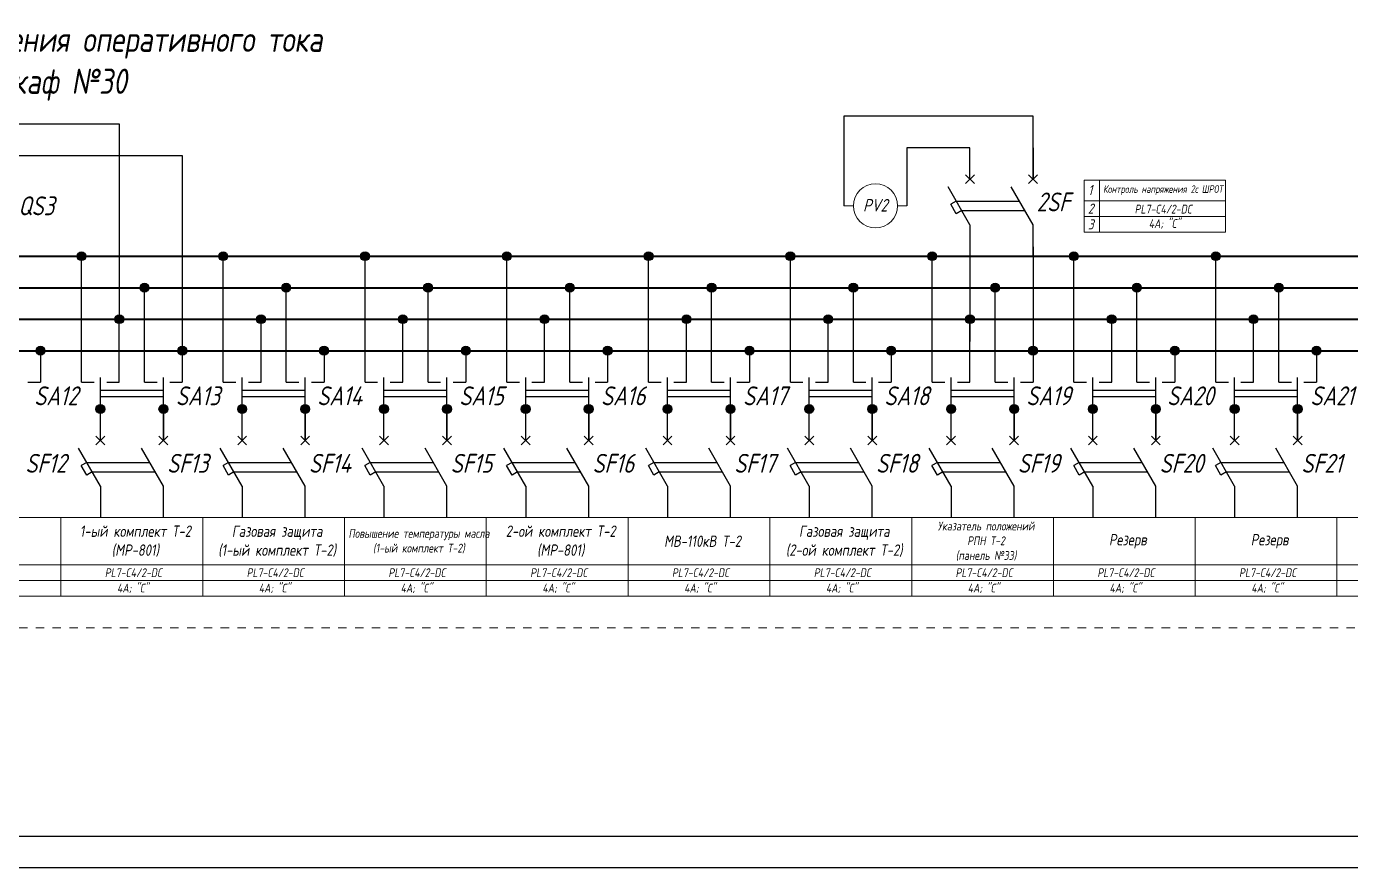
# Model space of a CAD drawing. Header units: millimetres. Extents: x 9 to 5215, y -207 to 4633.
# Drawn here: x 4725.5 to 4883.1, y 3793 to 3893.2 of the extents above; entities that cross this region are included whole.
import ezdxf
from ezdxf.enums import TextEntityAlignment as Align

# ---------------------------------------------------------------- set-up
doc = ezdxf.new("R2010")
doc.units = ezdxf.units.MM
doc.linetypes.add('JIS_02_1.0', pattern=[2, 1, -1])
doc.layers.add('Рамка', color=1, linetype='Continuous', plot=False)
doc.styles.add('eskdw', font='GOST_ANT.TTF', dxfattribs={"oblique": 10})
doc.styles.get("Standard").update_dxf_attribs({"font": 'GOST_ANT.TTF', "oblique": 10, "height": 2.5})
doc.styles.add('Гост', font='GOST_ANT.TTF', dxfattribs={"oblique": 10, "height": 1.4})

msp = doc.modelspace()

# ---------------------------------------------------------------- hatches: boundary and pattern name
for points in [[(4732.53, 3865.81, 1), (4731.48, 3865.81, 1)], [(4732.53, 3865.81, 1), (4731.48, 3865.81, 1)], [(4749.41, 3865.81, 1), (4748.36, 3865.81, 1)], [(4749.41, 3865.81, 1), (4748.36, 3865.81, 1)], [(4766.28, 3865.81, 1), (4765.23, 3865.81, 1)], [(4766.28, 3865.81, 1), (4765.23, 3865.81, 1)], [(4783.16, 3865.81, 1), (4782.11, 3865.81, 1)], [(4783.16, 3865.81, 1), (4782.11, 3865.81, 1)], [(4800.03, 3865.81, 1), (4798.98, 3865.81, 1)], [(4800.03, 3865.81, 1), (4798.98, 3865.81, 1)], [(4816.91, 3865.81, 1), (4815.86, 3865.81, 1)], [(4816.91, 3865.81, 1), (4815.86, 3865.81, 1)], [(4833.78, 3865.81, 1), (4832.73, 3865.81, 1)], [(4833.78, 3865.81, 1), (4832.73, 3865.81, 1)], [(4850.66, 3865.81, 1), (4849.61, 3865.81, 1)], [(4850.66, 3865.81, 1), (4849.61, 3865.81, 1)], [(4867.53, 3865.81, 1), (4866.48, 3865.81, 1)], [(4867.53, 3865.81, 1), (4866.48, 3865.81, 1)], [(4740.03, 3862.06, 1), (4738.98, 3862.06, 1)], [(4740.03, 3862.06, 1), (4738.98, 3862.06, 1)], [(4756.91, 3862.06, 1), (4755.86, 3862.06, 1)], [(4756.91, 3862.06, 1), (4755.86, 3862.06, 1)], [(4773.78, 3862.06, 1), (4772.73, 3862.06, 1)], [(4773.78, 3862.06, 1), (4772.73, 3862.06, 1)], [(4790.66, 3862.06, 1), (4789.61, 3862.06, 1)], [(4790.66, 3862.06, 1), (4789.61, 3862.06, 1)], [(4807.53, 3862.06, 1), (4806.48, 3862.06, 1)], [(4807.53, 3862.06, 1), (4806.48, 3862.06, 1)], [(4824.41, 3862.06, 1), (4823.36, 3862.06, 1)], [(4824.41, 3862.06, 1), (4823.36, 3862.06, 1)], [(4841.28, 3862.06, 1), (4840.23, 3862.06, 1)], [(4841.28, 3862.06, 1), (4840.23, 3862.06, 1)], [(4858.16, 3862.06, 1), (4857.11, 3862.06, 1)], [(4858.16, 3862.06, 1), (4857.11, 3862.06, 1)], [(4875.03, 3862.06, 1), (4873.98, 3862.06, 1)], [(4875.03, 3862.06, 1), (4873.98, 3862.06, 1)], [(4737.03, 3858.31, 1), (4735.98, 3858.31, 1)], [(4737.03, 3858.31, 1), (4735.98, 3858.31, 1)], [(4753.91, 3858.31, 1), (4752.86, 3858.31, 1)], [(4753.91, 3858.31, 1), (4752.86, 3858.31, 1)], [(4770.78, 3858.31, 1), (4769.73, 3858.31, 1)], [(4770.78, 3858.31, 1), (4769.73, 3858.31, 1)], [(4787.66, 3858.31, 1), (4786.61, 3858.31, 1)], [(4787.66, 3858.31, 1), (4786.61, 3858.31, 1)], [(4804.53, 3858.31, 1), (4803.48, 3858.31, 1)], [(4804.53, 3858.31, 1), (4803.48, 3858.31, 1)], [(4821.41, 3858.31, 1), (4820.36, 3858.31, 1)], [(4821.41, 3858.31, 1), (4820.36, 3858.31, 1)], [(4838.28, 3858.31, 1), (4837.23, 3858.31, 1)], [(4838.28, 3858.31, 1), (4837.23, 3858.31, 1)], [(4855.16, 3858.31, 1), (4854.11, 3858.31, 1)], [(4855.16, 3858.31, 1), (4854.11, 3858.31, 1)], [(4872.03, 3858.31, 1), (4870.98, 3858.31, 1)], [(4872.03, 3858.31, 1), (4870.98, 3858.31, 1)], [(4727.66, 3854.56, 1), (4726.61, 3854.56, 1)], [(4727.66, 3854.56, 1), (4726.61, 3854.56, 1)], [(4744.53, 3854.56, 1), (4743.48, 3854.56, 1)], [(4744.53, 3854.56, 1), (4743.48, 3854.56, 1)], [(4761.41, 3854.56, 1), (4760.36, 3854.56, 1)], [(4761.41, 3854.56, 1), (4760.36, 3854.56, 1)], [(4778.28, 3854.56, 1), (4777.23, 3854.56, 1)], [(4778.28, 3854.56, 1), (4777.23, 3854.56, 1)], [(4795.16, 3854.56, 1), (4794.11, 3854.56, 1)], [(4795.16, 3854.56, 1), (4794.11, 3854.56, 1)], [(4812.03, 3854.56, 1), (4810.98, 3854.56, 1)], [(4812.03, 3854.56, 1), (4810.98, 3854.56, 1)], [(4828.91, 3854.56, 1), (4827.86, 3854.56, 1)], [(4828.91, 3854.56, 1), (4827.86, 3854.56, 1)], [(4845.78, 3854.56, 1), (4844.73, 3854.56, 1)], [(4845.78, 3854.56, 1), (4844.73, 3854.56, 1)], [(4862.66, 3854.56, 1), (4861.61, 3854.56, 1)], [(4862.66, 3854.56, 1), (4861.61, 3854.56, 1)], [(4879.53, 3854.56, 1), (4878.48, 3854.56, 1)], [(4879.53, 3854.56, 1), (4878.48, 3854.56, 1)], [(4734.78, 3847.62, 1), (4733.73, 3847.62, 1)], [(4734.78, 3847.62, 1), (4733.73, 3847.62, 1)], [(4734.78, 3847.62, 1), (4733.73, 3847.62, 1)], [(4742.28, 3847.62, 1), (4741.23, 3847.62, 1)], [(4742.28, 3847.62, 1), (4741.23, 3847.62, 1)], [(4742.28, 3847.62, 1), (4741.23, 3847.62, 1)], [(4751.66, 3847.62, 1), (4750.61, 3847.62, 1)], [(4751.66, 3847.62, 1), (4750.61, 3847.62, 1)], [(4751.66, 3847.62, 1), (4750.61, 3847.62, 1)], [(4759.16, 3847.62, 1), (4758.11, 3847.62, 1)], [(4759.16, 3847.62, 1), (4758.11, 3847.62, 1)], [(4759.16, 3847.62, 1), (4758.11, 3847.62, 1)], [(4768.53, 3847.62, 1), (4767.48, 3847.62, 1)], [(4768.53, 3847.62, 1), (4767.48, 3847.62, 1)], [(4768.53, 3847.62, 1), (4767.48, 3847.62, 1)], [(4776.03, 3847.62, 1), (4774.98, 3847.62, 1)], [(4776.03, 3847.62, 1), (4774.98, 3847.62, 1)], [(4776.03, 3847.62, 1), (4774.98, 3847.62, 1)], [(4785.41, 3847.62, 1), (4784.36, 3847.62, 1)], [(4785.41, 3847.62, 1), (4784.36, 3847.62, 1)], [(4785.41, 3847.62, 1), (4784.36, 3847.62, 1)], [(4792.91, 3847.62, 1), (4791.86, 3847.62, 1)], [(4792.91, 3847.62, 1), (4791.86, 3847.62, 1)], [(4792.91, 3847.62, 1), (4791.86, 3847.62, 1)], [(4802.28, 3847.62, 1), (4801.23, 3847.62, 1)], [(4802.28, 3847.62, 1), (4801.23, 3847.62, 1)], [(4802.28, 3847.62, 1), (4801.23, 3847.62, 1)], [(4809.78, 3847.62, 1), (4808.73, 3847.62, 1)], [(4809.78, 3847.62, 1), (4808.73, 3847.62, 1)], [(4809.78, 3847.62, 1), (4808.73, 3847.62, 1)], [(4819.16, 3847.62, 1), (4818.11, 3847.62, 1)], [(4819.16, 3847.62, 1), (4818.11, 3847.62, 1)], [(4819.16, 3847.62, 1), (4818.11, 3847.62, 1)], [(4826.66, 3847.62, 1), (4825.61, 3847.62, 1)], [(4826.66, 3847.62, 1), (4825.61, 3847.62, 1)], [(4826.66, 3847.62, 1), (4825.61, 3847.62, 1)], [(4836.03, 3847.62, 1), (4834.98, 3847.62, 1)], [(4836.03, 3847.62, 1), (4834.98, 3847.62, 1)], [(4836.03, 3847.62, 1), (4834.98, 3847.62, 1)], [(4843.53, 3847.62, 1), (4842.48, 3847.62, 1)], [(4843.53, 3847.62, 1), (4842.48, 3847.62, 1)], [(4843.53, 3847.62, 1), (4842.48, 3847.62, 1)], [(4852.91, 3847.62, 1), (4851.86, 3847.62, 1)], [(4852.91, 3847.62, 1), (4851.86, 3847.62, 1)], [(4852.91, 3847.62, 1), (4851.86, 3847.62, 1)], [(4860.41, 3847.62, 1), (4859.36, 3847.62, 1)], [(4860.41, 3847.62, 1), (4859.36, 3847.62, 1)], [(4860.41, 3847.62, 1), (4859.36, 3847.62, 1)], [(4869.78, 3847.62, 1), (4868.73, 3847.62, 1)], [(4869.78, 3847.62, 1), (4868.73, 3847.62, 1)], [(4869.78, 3847.62, 1), (4868.73, 3847.62, 1)], [(4877.28, 3847.62, 1), (4876.23, 3847.62, 1)], [(4877.28, 3847.62, 1), (4876.23, 3847.62, 1)], [(4877.28, 3847.62, 1), (4876.23, 3847.62, 1)]]:
    msp.add_hatch(color=256).paths.add_polyline_path(points)

# ---------------------------------------------------------------- linework, layer by layer
for p, q in [((4715.13, 3881.56), (4736.51, 3881.56)), ((4736.51, 3881.56), (4736.51, 3858.31)), ((4845.26, 3882.48), (4822.76, 3882.48)), ((4822.76, 3882.48), (4822.76, 3871.81)), ((4845.26, 3878.73), (4845.26, 3882.48)), ((4837.76, 3878.73), (4830.26, 3878.73)), ((4830.26, 3878.73), (4830.26, 3871.81)), ((4837.76, 3874.98), (4837.76, 3878.73)), ((4837.76, 3874.98), (4837.76, 3878.73)), ((4845.26, 3878.73), (4845.26, 3874.98)), ((4845.26, 3874.98), (4845.26, 3878.73)), ((4722.63, 3877.81), (4744.01, 3877.81)), ((4744.01, 3877.81), (4744.01, 3854.56)), ((4837.23, 3874.45), (4838.29, 3875.51)), ((4838.29, 3874.45), (4837.23, 3875.51)), ((4844.73, 3874.45), (4845.79, 3875.51)), ((4845.79, 3874.45), (4844.73, 3875.51)), ((4837.76, 3869.56), (4835.16, 3874.06)), ((4845.26, 3869.56), (4842.66, 3874.06)), ((4836.13, 3872.37), (4835.48, 3871.99)), ((4836.13, 3870.87), (4835.48, 3871.99)), ((4836.13, 3872.37), (4843.63, 3872.37)), ((4843.31, 3872.93), (4843.31, 3872.93)), ((4836.78, 3871.24), (4836.13, 3870.87)), ((4836.78, 3871.24), (4844.28, 3871.24)), ((4837.76, 3869.56), (4837.76, 3865.81)), ((4845.26, 3865.81), (4845.26, 3869.56)), ((4732.01, 3850.81), (4732.01, 3865.81)), ((4748.88, 3850.81), (4748.88, 3865.81)), ((4765.76, 3850.81), (4765.76, 3865.81)), ((4782.63, 3850.81), (4782.63, 3865.81)), ((4799.51, 3850.81), (4799.51, 3865.81)), ((4816.38, 3850.81), (4816.38, 3865.81)), ((4833.26, 3850.81), (4833.26, 3865.81)), ((4837.76, 3866.91), (4837.76, 3855.66)), ((4845.26, 3866.91), (4845.26, 3851.91)), ((4850.13, 3850.81), (4850.13, 3865.81)), ((4867.01, 3850.81), (4867.01, 3865.81)), ((4739.51, 3850.81), (4739.51, 3862.06)), ((4756.38, 3850.81), (4756.38, 3862.06)), ((4773.26, 3850.81), (4773.26, 3862.06)), ((4790.13, 3850.81), (4790.13, 3862.06)), ((4807.01, 3850.81), (4807.01, 3862.06)), ((4823.88, 3850.81), (4823.88, 3862.06)), ((4840.76, 3850.81), (4840.76, 3862.06)), ((4857.63, 3850.81), (4857.63, 3862.06)), ((4874.51, 3850.81), (4874.51, 3862.06)), ((4736.51, 3850.81), (4736.51, 3858.31)), ((4753.38, 3850.81), (4753.38, 3858.31)), ((4770.26, 3850.81), (4770.26, 3858.31)), ((4787.13, 3850.81), (4787.13, 3858.31)), ((4804.01, 3850.81), (4804.01, 3858.31)), ((4820.88, 3850.81), (4820.88, 3858.31)), ((4837.76, 3850.81), (4837.76, 3858.31)), ((4854.63, 3850.81), (4854.63, 3858.31)), ((4871.51, 3850.81), (4871.51, 3858.31)), ((4727.13, 3854.56), (4727.13, 3850.81)), ((4744.01, 3854.56), (4744.01, 3850.81)), ((4760.88, 3854.56), (4760.88, 3850.81)), ((4777.76, 3854.56), (4777.76, 3850.81)), ((4794.63, 3854.56), (4794.63, 3850.81)), ((4811.51, 3854.56), (4811.51, 3850.81)), ((4828.38, 3854.56), (4828.38, 3850.81)), ((4845.26, 3854.56), (4845.26, 3850.81)), ((4862.13, 3854.56), (4862.13, 3850.81)), ((4879.01, 3854.56), (4879.01, 3850.81)), ((4725.63, 3850.81), (4727.13, 3850.81)), ((4732.01, 3850.81), (4733.51, 3850.81)), ((4734.26, 3847.62), (4734.26, 3851.37)), ((4734.26, 3849.87), (4741.76, 3849.87)), ((4735.01, 3850.81), (4736.51, 3850.81)), ((4739.51, 3850.81), (4741.01, 3850.81)), ((4741.76, 3847.62), (4741.76, 3851.37)), ((4742.51, 3850.81), (4744.01, 3850.81)), ((4748.88, 3850.81), (4750.38, 3850.81)), ((4751.13, 3847.62), (4751.13, 3851.37)), ((4751.13, 3849.87), (4758.63, 3849.87)), ((4751.88, 3850.81), (4753.38, 3850.81)), ((4756.38, 3850.81), (4757.88, 3850.81)), ((4758.63, 3847.62), (4758.63, 3851.37)), ((4759.38, 3850.81), (4760.88, 3850.81)), ((4765.76, 3850.81), (4767.26, 3850.81)), ((4768.01, 3847.62), (4768.01, 3851.37)), ((4768.01, 3849.87), (4775.51, 3849.87)), ((4768.76, 3850.81), (4770.26, 3850.81)), ((4773.26, 3850.81), (4774.76, 3850.81)), ((4775.51, 3847.62), (4775.51, 3851.37)), ((4776.26, 3850.81), (4777.76, 3850.81)), ((4782.63, 3850.81), (4784.13, 3850.81)), ((4784.88, 3847.62), (4784.88, 3851.37)), ((4784.88, 3849.87), (4792.38, 3849.87)), ((4785.63, 3850.81), (4787.13, 3850.81)), ((4790.13, 3850.81), (4791.63, 3850.81)), ((4792.38, 3847.62), (4792.38, 3851.37)), ((4793.13, 3850.81), (4794.63, 3850.81)), ((4799.51, 3850.81), (4801.01, 3850.81)), ((4801.76, 3847.62), (4801.76, 3851.37)), ((4801.76, 3849.87), (4809.26, 3849.87)), ((4802.51, 3850.81), (4804.01, 3850.81)), ((4807.01, 3850.81), (4808.51, 3850.81)), ((4809.26, 3847.62), (4809.26, 3851.37)), ((4810.01, 3850.81), (4811.51, 3850.81)), ((4816.38, 3850.81), (4817.88, 3850.81)), ((4818.63, 3847.62), (4818.63, 3851.37)), ((4818.63, 3849.87), (4826.13, 3849.87)), ((4819.38, 3850.81), (4820.88, 3850.81)), ((4823.88, 3850.81), (4825.38, 3850.81)), ((4826.13, 3847.62), (4826.13, 3851.37)), ((4826.88, 3850.81), (4828.38, 3850.81)), ((4833.26, 3850.81), (4834.76, 3850.81)), ((4835.51, 3847.62), (4835.51, 3851.37)), ((4835.51, 3849.87), (4843.01, 3849.87)), ((4836.26, 3850.81), (4837.76, 3850.81)), ((4840.76, 3850.81), (4842.26, 3850.81)), ((4843.01, 3847.62), (4843.01, 3851.37)), ((4843.76, 3850.81), (4845.26, 3850.81)), ((4850.13, 3850.81), (4851.63, 3850.81)), ((4852.38, 3847.62), (4852.38, 3851.37)), ((4852.38, 3849.87), (4859.88, 3849.87)), ((4853.13, 3850.81), (4854.63, 3850.81)), ((4857.63, 3850.81), (4859.13, 3850.81)), ((4859.88, 3847.62), (4859.88, 3851.37)), ((4860.63, 3850.81), (4862.13, 3850.81)), ((4867.01, 3850.81), (4868.51, 3850.81)), ((4869.26, 3847.62), (4869.26, 3851.37)), ((4869.26, 3849.87), (4876.76, 3849.87)), ((4870.01, 3850.81), (4871.51, 3850.81)), ((4874.51, 3850.81), (4876.01, 3850.81)), ((4876.76, 3847.62), (4876.76, 3851.37)), ((4877.51, 3850.81), (4879.01, 3850.81)), ((4734.26, 3849.12), (4741.76, 3849.12)), ((4751.13, 3849.12), (4758.63, 3849.12)), ((4768.01, 3849.12), (4775.51, 3849.12)), ((4784.88, 3849.12), (4792.38, 3849.12)), ((4801.76, 3849.12), (4809.26, 3849.12)), ((4818.63, 3849.12), (4826.13, 3849.12)), ((4835.51, 3849.12), (4843.01, 3849.12)), ((4852.38, 3849.12), (4859.88, 3849.12)), ((4869.26, 3849.12), (4876.76, 3849.12)), ((4734.26, 3843.87), (4734.26, 3847.62)), ((4734.26, 3843.87), (4734.26, 3847.62)), ((4741.76, 3847.62), (4741.76, 3843.87)), ((4741.76, 3843.87), (4741.76, 3847.62)), ((4751.13, 3843.87), (4751.13, 3847.62)), ((4751.13, 3843.87), (4751.13, 3847.62)), ((4758.63, 3847.62), (4758.63, 3843.87)), ((4758.63, 3843.87), (4758.63, 3847.62)), ((4768.01, 3843.87), (4768.01, 3847.62)), ((4768.01, 3843.87), (4768.01, 3847.62)), ((4775.51, 3847.62), (4775.51, 3843.87)), ((4775.51, 3843.87), (4775.51, 3847.62)), ((4784.88, 3843.87), (4784.88, 3847.62)), ((4784.88, 3843.87), (4784.88, 3847.62)), ((4792.38, 3847.62), (4792.38, 3843.87)), ((4792.38, 3843.87), (4792.38, 3847.62)), ((4801.76, 3843.87), (4801.76, 3847.62)), ((4801.76, 3843.87), (4801.76, 3847.62)), ((4809.26, 3847.62), (4809.26, 3843.87)), ((4809.26, 3843.87), (4809.26, 3847.62)), ((4818.63, 3843.87), (4818.63, 3847.62)), ((4818.63, 3843.87), (4818.63, 3847.62)), ((4826.13, 3847.62), (4826.13, 3843.87)), ((4826.13, 3843.87), (4826.13, 3847.62)), ((4835.51, 3843.87), (4835.51, 3847.62)), ((4835.51, 3843.87), (4835.51, 3847.62)), ((4843.01, 3847.62), (4843.01, 3843.87)), ((4843.01, 3843.87), (4843.01, 3847.62)), ((4852.38, 3843.87), (4852.38, 3847.62)), ((4852.38, 3843.87), (4852.38, 3847.62)), ((4859.88, 3847.62), (4859.88, 3843.87)), ((4859.88, 3843.87), (4859.88, 3847.62)), ((4869.26, 3843.87), (4869.26, 3847.62)), ((4869.26, 3843.87), (4869.26, 3847.62)), ((4876.76, 3847.62), (4876.76, 3843.87)), ((4876.76, 3843.87), (4876.76, 3847.62)), ((4733.73, 3843.34), (4734.79, 3844.4)), ((4734.79, 3843.34), (4733.73, 3844.4)), ((4741.23, 3843.34), (4742.29, 3844.4)), ((4742.29, 3843.34), (4741.23, 3844.4)), ((4750.6, 3843.34), (4751.66, 3844.4)), ((4751.66, 3843.34), (4750.6, 3844.4)), ((4758.1, 3843.34), (4759.16, 3844.4)), ((4759.16, 3843.34), (4758.1, 3844.4)), ((4767.48, 3843.34), (4768.54, 3844.4)), ((4768.54, 3843.34), (4767.48, 3844.4)), ((4774.98, 3843.34), (4776.04, 3844.4)), ((4776.04, 3843.34), (4774.98, 3844.4)), ((4784.35, 3843.34), (4785.41, 3844.4)), ((4785.41, 3843.34), (4784.35, 3844.4)), ((4791.85, 3843.34), (4792.91, 3844.4)), ((4792.91, 3843.34), (4791.85, 3844.4)), ((4801.23, 3843.34), (4802.29, 3844.4)), ((4802.29, 3843.34), (4801.23, 3844.4)), ((4808.73, 3843.34), (4809.79, 3844.4)), ((4809.79, 3843.34), (4808.73, 3844.4)), ((4818.1, 3843.34), (4819.16, 3844.4)), ((4819.16, 3843.34), (4818.1, 3844.4)), ((4825.6, 3843.34), (4826.66, 3844.4)), ((4826.66, 3843.34), (4825.6, 3844.4)), ((4834.98, 3843.34), (4836.04, 3844.4)), ((4836.04, 3843.34), (4834.98, 3844.4)), ((4842.48, 3843.34), (4843.54, 3844.4)), ((4843.54, 3843.34), (4842.48, 3844.4)), ((4851.85, 3843.34), (4852.91, 3844.4)), ((4852.91, 3843.34), (4851.85, 3844.4)), ((4859.35, 3843.34), (4860.41, 3844.4)), ((4860.41, 3843.34), (4859.35, 3844.4)), ((4868.73, 3843.34), (4869.79, 3844.4)), ((4869.79, 3843.34), (4868.73, 3844.4)), ((4876.23, 3843.34), (4877.29, 3844.4)), ((4877.29, 3843.34), (4876.23, 3844.4)), ((4734.26, 3838.44), (4731.66, 3842.94)), ((4741.76, 3838.44), (4739.16, 3842.94)), ((4751.13, 3838.44), (4748.53, 3842.94)), ((4758.63, 3838.44), (4756.03, 3842.94)), ((4768.01, 3838.44), (4765.41, 3842.94)), ((4775.51, 3838.44), (4772.91, 3842.94)), ((4784.88, 3838.44), (4782.28, 3842.94)), ((4792.38, 3838.44), (4789.78, 3842.94)), ((4801.76, 3838.44), (4799.16, 3842.94)), ((4809.26, 3838.44), (4806.66, 3842.94)), ((4818.63, 3838.44), (4816.03, 3842.94)), ((4826.13, 3838.44), (4823.53, 3842.94)), ((4835.51, 3838.44), (4832.91, 3842.94)), ((4843.01, 3838.44), (4840.41, 3842.94)), ((4852.38, 3838.44), (4849.78, 3842.94)), ((4859.88, 3838.44), (4857.28, 3842.94)), ((4869.26, 3838.44), (4866.66, 3842.94)), ((4876.76, 3838.44), (4874.16, 3842.94)), ((4732.63, 3841.26), (4731.98, 3840.88)), ((4732.63, 3839.76), (4731.98, 3840.88)), ((4732.63, 3841.26), (4740.13, 3841.26)), ((4739.81, 3841.82), (4739.81, 3841.82)), ((4749.51, 3841.26), (4748.86, 3840.88)), ((4749.51, 3839.76), (4748.86, 3840.88)), ((4749.51, 3841.26), (4757.01, 3841.26)), ((4756.68, 3841.82), (4756.68, 3841.82)), ((4766.38, 3841.26), (4765.73, 3840.88)), ((4766.38, 3839.76), (4765.73, 3840.88)), ((4766.38, 3841.26), (4773.88, 3841.26)), ((4773.56, 3841.82), (4773.56, 3841.82)), ((4783.26, 3841.26), (4782.61, 3840.88)), ((4783.26, 3839.76), (4782.61, 3840.88)), ((4783.26, 3841.26), (4790.76, 3841.26)), ((4790.43, 3841.82), (4790.43, 3841.82)), ((4800.13, 3841.26), (4799.48, 3840.88)), ((4800.13, 3839.76), (4799.48, 3840.88)), ((4800.13, 3841.26), (4807.63, 3841.26)), ((4807.31, 3841.82), (4807.31, 3841.82)), ((4817.01, 3841.26), (4816.36, 3840.88)), ((4817.01, 3839.76), (4816.36, 3840.88)), ((4817.01, 3841.26), (4824.51, 3841.26)), ((4824.18, 3841.82), (4824.18, 3841.82)), ((4833.88, 3841.26), (4833.23, 3840.88)), ((4833.88, 3839.76), (4833.23, 3840.88)), ((4833.88, 3841.26), (4841.38, 3841.26)), ((4841.06, 3841.82), (4841.06, 3841.82)), ((4850.76, 3841.26), (4850.11, 3840.88)), ((4850.76, 3839.76), (4850.11, 3840.88)), ((4850.76, 3841.26), (4858.26, 3841.26)), ((4857.93, 3841.82), (4857.93, 3841.82)), ((4867.63, 3841.26), (4866.98, 3840.88)), ((4867.63, 3839.76), (4866.98, 3840.88)), ((4867.63, 3841.26), (4875.13, 3841.26)), ((4874.81, 3841.82), (4874.81, 3841.82)), ((4733.28, 3840.13), (4732.63, 3839.76)), ((4733.28, 3840.13), (4740.78, 3840.13)), ((4750.16, 3840.13), (4749.51, 3839.76)), ((4750.16, 3840.13), (4757.66, 3840.13)), ((4767.03, 3840.13), (4766.38, 3839.76)), ((4767.03, 3840.13), (4774.53, 3840.13)), ((4783.91, 3840.13), (4783.26, 3839.76)), ((4783.91, 3840.13), (4791.41, 3840.13)), ((4800.78, 3840.13), (4800.13, 3839.76)), ((4800.78, 3840.13), (4808.28, 3840.13)), ((4817.66, 3840.13), (4817.01, 3839.76)), ((4817.66, 3840.13), (4825.16, 3840.13)), ((4834.53, 3840.13), (4833.88, 3839.76)), ((4834.53, 3840.13), (4842.03, 3840.13)), ((4851.41, 3840.13), (4850.76, 3839.76)), ((4851.41, 3840.13), (4858.91, 3840.13)), ((4868.28, 3840.13), (4867.63, 3839.76)), ((4868.28, 3840.13), (4875.78, 3840.13)), ((4734.26, 3838.44), (4734.26, 3834.69)), ((4741.76, 3834.69), (4741.76, 3838.44)), ((4751.13, 3838.44), (4751.13, 3834.69)), ((4758.63, 3834.69), (4758.63, 3838.44)), ((4768.01, 3838.44), (4768.01, 3834.69)), ((4775.51, 3834.69), (4775.51, 3838.44)), ((4784.88, 3838.44), (4784.88, 3834.69)), ((4792.38, 3834.69), (4792.38, 3838.44)), ((4801.76, 3838.44), (4801.76, 3834.69)), ((4809.26, 3834.69), (4809.26, 3838.44)), ((4818.63, 3838.44), (4818.63, 3834.69)), ((4826.13, 3834.69), (4826.13, 3838.44)), ((4835.51, 3838.44), (4835.51, 3834.69)), ((4843.01, 3834.69), (4843.01, 3838.44)), ((4852.38, 3838.44), (4852.38, 3834.69)), ((4859.88, 3834.69), (4859.88, 3838.44)), ((4869.26, 3838.44), (4869.26, 3834.69)), ((4876.76, 3834.69), (4876.76, 3838.44)), ((4255.68, 3796.78), (5108.88, 3796.78)), ((4240.68, 3793.03), (5215.18, 3793.03))]:
    msp.add_line(p, q)
at = {"lineweight": 9}
for p, q in [((4851.36, 3874.87), (4853.19, 3874.87)), ((4851.36, 3874.87), (4851.36, 3868.66)), ((4853.19, 3874.87), (4868.19, 3874.87)), ((4853.19, 3874.87), (4853.19, 3868.66)), ((4853.19, 3874.87), (4853.19, 3868.66)), ((4868.19, 3874.87), (4868.19, 3868.66)), ((4851.36, 3872.41), (4853.19, 3872.41)), ((4853.19, 3872.41), (4855.59, 3872.41)), ((4853.7, 3872.41), (4868.19, 3872.41)), ((4851.36, 3870.54), (4853.19, 3870.54)), ((4853.19, 3870.54), (4855.59, 3870.54)), ((4853.7, 3870.54), (4868.19, 3870.54)), ((4851.36, 3868.66), (4853.19, 3868.66)), ((4853.19, 3868.66), (4855.59, 3868.66)), ((4853.7, 3868.66), (4868.19, 3868.66)), ((4525.23, 3834.69), (4916.13, 3834.69)), ((4729.57, 3834.69), (4729.57, 3825.32)), ((4746.44, 3834.69), (4746.44, 3825.32)), ((4763.32, 3834.69), (4763.32, 3825.32)), ((4780.19, 3834.69), (4780.19, 3825.32)), ((4797.07, 3834.69), (4797.07, 3825.32)), ((4813.94, 3834.69), (4813.94, 3825.32)), ((4830.82, 3834.69), (4830.82, 3825.32)), ((4847.69, 3834.69), (4847.69, 3825.32)), ((4864.57, 3834.69), (4864.57, 3825.32)), ((4881.44, 3834.69), (4881.44, 3825.32)), ((4525.23, 3829.07), (4932.07, 3829.07)), ((4525.23, 3827.19), (4916.13, 3827.19)), ((4525.23, 3825.32), (4916.13, 3825.32))]:
    msp.add_line(p, q, dxfattribs=at)
at = {"lineweight": 15}
for p, q in [((4822.76, 3871.81), (4823.88, 3871.81)), ((4830.26, 3871.81), (4829.13, 3871.81))]:
    msp.add_line(p, q, dxfattribs=at)
at = {"lineweight": 40}
for p, q in [((4523.32, 3865.81), (4916.24, 3865.81)), ((4523.32, 3862.06), (4916.24, 3862.06)), ((4523.32, 3858.31), (4916.24, 3858.31)), ((4523.32, 3854.56), (4916.24, 3854.56))]:
    msp.add_line(p, q, dxfattribs=at)
at = {"linetype": 'JIS_02_1.0', "lineweight": 9}
msp.add_line((4939.57, 3821.57), (4519.57, 3821.57), dxfattribs=at)
at = {"lineweight": 15}
msp.add_circle((4826.51, 3871.81), 2.62, dxfattribs=at)
for centre in [(4732.01, 3865.81), (4732.01, 3865.81), (4748.88, 3865.81), (4748.88, 3865.81), (4765.76, 3865.81), (4765.76, 3865.81), (4782.63, 3865.81), (4782.63, 3865.81), (4799.51, 3865.81), (4799.51, 3865.81), (4816.38, 3865.81), (4816.38, 3865.81), (4833.26, 3865.81), (4833.26, 3865.81), (4850.13, 3865.81), (4850.13, 3865.81), (4867.01, 3865.81), (4867.01, 3865.81), (4739.51, 3862.06), (4739.51, 3862.06), (4756.38, 3862.06), (4756.38, 3862.06), (4773.26, 3862.06), (4773.26, 3862.06), (4790.13, 3862.06), (4790.13, 3862.06), (4807.01, 3862.06), (4807.01, 3862.06), (4823.88, 3862.06), (4823.88, 3862.06), (4840.76, 3862.06), (4840.76, 3862.06), (4857.63, 3862.06), (4857.63, 3862.06), (4874.51, 3862.06), (4874.51, 3862.06), (4736.51, 3858.31), (4736.51, 3858.31), (4753.38, 3858.31), (4753.38, 3858.31), (4770.26, 3858.31), (4770.26, 3858.31), (4787.13, 3858.31), (4787.13, 3858.31), (4804.01, 3858.31), (4804.01, 3858.31), (4820.88, 3858.31), (4820.88, 3858.31), (4837.76, 3858.31), (4837.76, 3858.31), (4854.63, 3858.31), (4854.63, 3858.31), (4871.51, 3858.31), (4871.51, 3858.31), (4727.13, 3854.56), (4727.13, 3854.56), (4744.01, 3854.56), (4744.01, 3854.56), (4760.88, 3854.56), (4760.88, 3854.56), (4777.76, 3854.56), (4777.76, 3854.56), (4794.63, 3854.56), (4794.63, 3854.56), (4811.51, 3854.56), (4811.51, 3854.56), (4828.38, 3854.56), (4828.38, 3854.56), (4845.26, 3854.56), (4845.26, 3854.56), (4862.13, 3854.56), (4862.13, 3854.56), (4879.01, 3854.56), (4879.01, 3854.56), (4734.26, 3847.62), (4734.26, 3847.62), (4734.26, 3847.62), (4741.76, 3847.62), (4741.76, 3847.62), (4741.76, 3847.62), (4751.13, 3847.62), (4751.13, 3847.62), (4751.13, 3847.62), (4758.63, 3847.62), (4758.63, 3847.62), (4758.63, 3847.62), (4768.01, 3847.62), (4768.01, 3847.62), (4768.01, 3847.62), (4775.51, 3847.62), (4775.51, 3847.62), (4775.51, 3847.62), (4784.88, 3847.62), (4784.88, 3847.62), (4784.88, 3847.62), (4792.38, 3847.62), (4792.38, 3847.62), (4792.38, 3847.62), (4801.76, 3847.62), (4801.76, 3847.62), (4801.76, 3847.62), (4809.26, 3847.62), (4809.26, 3847.62), (4809.26, 3847.62), (4818.63, 3847.62), (4818.63, 3847.62), (4818.63, 3847.62), (4826.13, 3847.62), (4826.13, 3847.62), (4826.13, 3847.62), (4835.51, 3847.62), (4835.51, 3847.62), (4835.51, 3847.62), (4843.01, 3847.62), (4843.01, 3847.62), (4843.01, 3847.62), (4852.38, 3847.62), (4852.38, 3847.62), (4852.38, 3847.62), (4859.88, 3847.62), (4859.88, 3847.62), (4859.88, 3847.62), (4869.26, 3847.62), (4869.26, 3847.62), (4869.26, 3847.62), (4876.76, 3847.62), (4876.76, 3847.62), (4876.76, 3847.62)]:
    msp.add_circle(centre, 0.525)
at = {"layer": 'Рамка'}
msp.add_line((4621.18, 3793.03), (4918.18, 3793.03), dxfattribs=at)

# ---------------------------------------------------------------- texts
at = {"lineweight": 9, "style": 'eskdw', "oblique": 15}
for s, p in [('1', (4851.83, 3873.1)), ('2', (4851.79, 3870.88)), ('3', (4851.79, 3869))]:
    msp.add_text(s, height=1.2, dxfattribs=at).set_placement(p)
at = {"color": 0, "lineweight": 15, "style": 'eskdw', "oblique": 15}
for s, p in [('QS3', (4726.62, 3871.81)), ('SА12', (4728.98, 3849.19)), ('SА13', (4745.86, 3849.19)), ('SА14', (4762.73, 3849.19)), ('SА15', (4779.61, 3849.19)), ('SА16', (4796.48, 3849.19)), ('SА17', (4813.36, 3849.19)), ('SА18', (4830.23, 3849.19)), ('SА19', (4847.11, 3849.19)), ('SА20', (4863.98, 3849.19)), ('SА21', (4880.86, 3849.19))]:
    msp.add_text(s, height=2.25, dxfattribs=at).set_placement(p, align=Align.MIDDLE_CENTER)
at = {"lineweight": 15, "style": 'eskdw', "oblique": 15}
msp.add_text('PV2', height=1.5, dxfattribs=at).set_placement((4825.03, 3871.13))
at = {"style": 'eskdw', "oblique": 15}
for s, p in [('2SF', (4845.69, 3871.15)), ('SF12', (4725.32, 3840.03)), ('SF13', (4742.19, 3840.03)), ('SF14', (4759.07, 3840.03)), ('SF15', (4775.94, 3840.03)), ('SF16', (4792.82, 3840.03)), ('SF17', (4809.69, 3840.03)), ('SF18', (4826.57, 3840.03)), ('SF19', (4843.44, 3840.03)), ('SF20', (4860.32, 3840.03)), ('SF21', (4877.19, 3840.03))]:
    msp.add_text(s, height=2.25, dxfattribs=at).set_placement(p)
at = {"insert": (4729.57, 3888.74), "char_height": 3, "attachment_point": 5, "style": 'Гост'}
msp.add_mtext_dynamic_manual_height_columns('Шкаф распределения оперативного тока \\Pшкаф №30', width=151.8824, gutter_width=7, heights=[0], dxfattribs=at)
at = {"lineweight": 9, "insert": (4860.73, 3873.68), "char_height": 0.9, "attachment_point": 5, "style": 'Гост'}
msp.add_mtext_dynamic_manual_height_columns('Контроль напряжения 2с ШРОТ', width=23.7689, gutter_width=6, heights=[0], dxfattribs=at)
at = {"lineweight": 9, "attachment_point": 5}
for s, insert, char_height, width in [('\\A1;PL7-C4/2-DC', (4860.77, 3871.42), 1.05, 15), ('{\\fGOST 2.304 type A|b0|i0|c204|p34;4А; "С"}', (4860.94, 3869.66), 1.05, 15), ('{\\H0.77778x;Указатель положений \\PРПН Т-2 }\\P{\\H0.77778x;(панель №33)}', (4839.68, 3831.88), 1.35, 17.0098), ('1-ый комплект Т-2\\P(МР-801)', (4738.43, 3831.88), 1.35, 17.0098), ('Газовая защита\\P(1-ый комплект Т-2)', (4755.3, 3831.88), 1.35, 17.0098), ('Повышение температуры масла\\P(1-ый комплект Т-2)', (4772.18, 3831.88), 1.05, 17.0098), ('2-ой комплект Т-2\\P(МР-801)', (4789.05, 3831.88), 1.35, 17.0098), ('МВ-110кВ Т-2', (4805.93, 3831.88), 1.35, 17.0098), ('Газовая защита\\P(2-ой комплект Т-2)', (4822.8, 3831.88), 1.35, 17.0098), ('Резерв', (4856.55, 3831.88), 1.35, 17.0098), ('Резерв', (4873.43, 3831.88), 1.35, 17.0098), ('\\A1;PL7-C4/2-DC', (4738.2, 3828.13), 1.05, 15), ('\\A1;PL7-C4/2-DC', (4755.08, 3828.13), 1.05, 15), ('\\A1;PL7-C4/2-DC', (4771.95, 3828.13), 1.05, 15), ('\\A1;PL7-C4/2-DC', (4788.83, 3828.13), 1.05, 15), ('\\A1;PL7-C4/2-DC', (4805.7, 3828.13), 1.05, 15), ('\\A1;PL7-C4/2-DC', (4822.58, 3828.13), 1.05, 15), ('\\A1;PL7-C4/2-DC', (4839.45, 3828.13), 1.05, 15), ('\\A1;PL7-C4/2-DC', (4856.33, 3828.13), 1.05, 15), ('\\A1;PL7-C4/2-DC', (4873.2, 3828.13), 1.05, 15), ('{\\fGOST 2.304 type A|b0|i0|c204|p34;4А; "С"}', (4738.14, 3826.26), 1.05, 15), ('{\\fGOST 2.304 type A|b0|i0|c204|p34;4А; "С"}', (4755.01, 3826.26), 1.05, 15), ('{\\fGOST 2.304 type A|b0|i0|c204|p34;4А; "С"}', (4771.89, 3826.26), 1.05, 15), ('{\\fGOST 2.304 type A|b0|i0|c204|p34;4А; "С"}', (4788.76, 3826.26), 1.05, 15), ('{\\fGOST 2.304 type A|b0|i0|c204|p34;4А; "С"}', (4805.64, 3826.26), 1.05, 15), ('{\\fGOST 2.304 type A|b0|i0|c204|p34;4А; "С"}', (4822.51, 3826.26), 1.05, 15), ('{\\fGOST 2.304 type A|b0|i0|c204|p34;4А; "С"}', (4839.39, 3826.26), 1.05, 15), ('{\\fGOST 2.304 type A|b0|i0|c204|p34;4А; "С"}', (4856.26, 3826.26), 1.05, 15), ('{\\fGOST 2.304 type A|b0|i0|c204|p34;4А; "С"}', (4873.14, 3826.26), 1.05, 15)]:
    msp.add_mtext(s, dxfattribs=dict(at, insert=insert, char_height=char_height, width=width))

doc.saveas('drawing.dxf')
